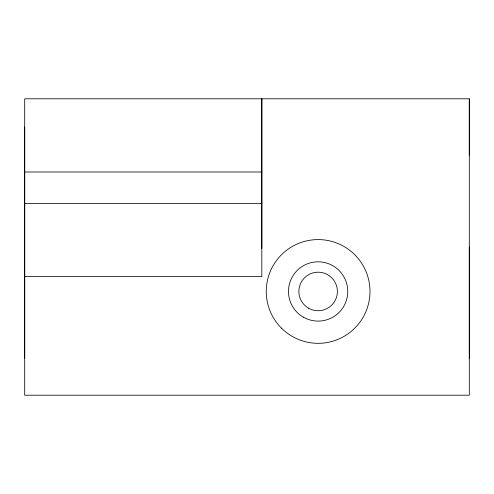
<?xml version="1.0" encoding="UTF-8"?>
<svg xmlns="http://www.w3.org/2000/svg" width="494" height="494" viewBox="0 0 494 494"><rect width="100%" height="100%" fill="white"/><g stroke="black" fill="none" stroke-linecap="round" stroke-linejoin="round"><path stroke-width="0.74" d="M24.7 358.15L24.7 126.958M261.82 248.482L261.82 98.8L261.82 276.64L24.7 276.64M469.3 358.15L469.3 247M469.3 155.147L469.3 98.8L24.7 98.8L24.7 395.2L469.3 395.2L469.3 98.8M24.7 171.992L261.82 171.992M24.7 203.448L261.82 203.448M303.304 317.129A29.64 29.64 0 0 0 347.764 291.46A29.64 29.64 0 0 0 303.304 265.791A29.64 29.64 0 0 0 303.304 317.129M308.491 308.145A19.266 19.266 0 0 0 337.39 291.46A19.266 19.266 0 0 0 308.491 274.775A19.266 19.266 0 0 0 308.491 308.145M281.45 328.139A51.87 51.87 0 0 0 368.228 304.884A51.87 51.87 0 0 0 304.699 241.356A51.87 51.87 0 0 0 281.45 328.139"/></g></svg>
